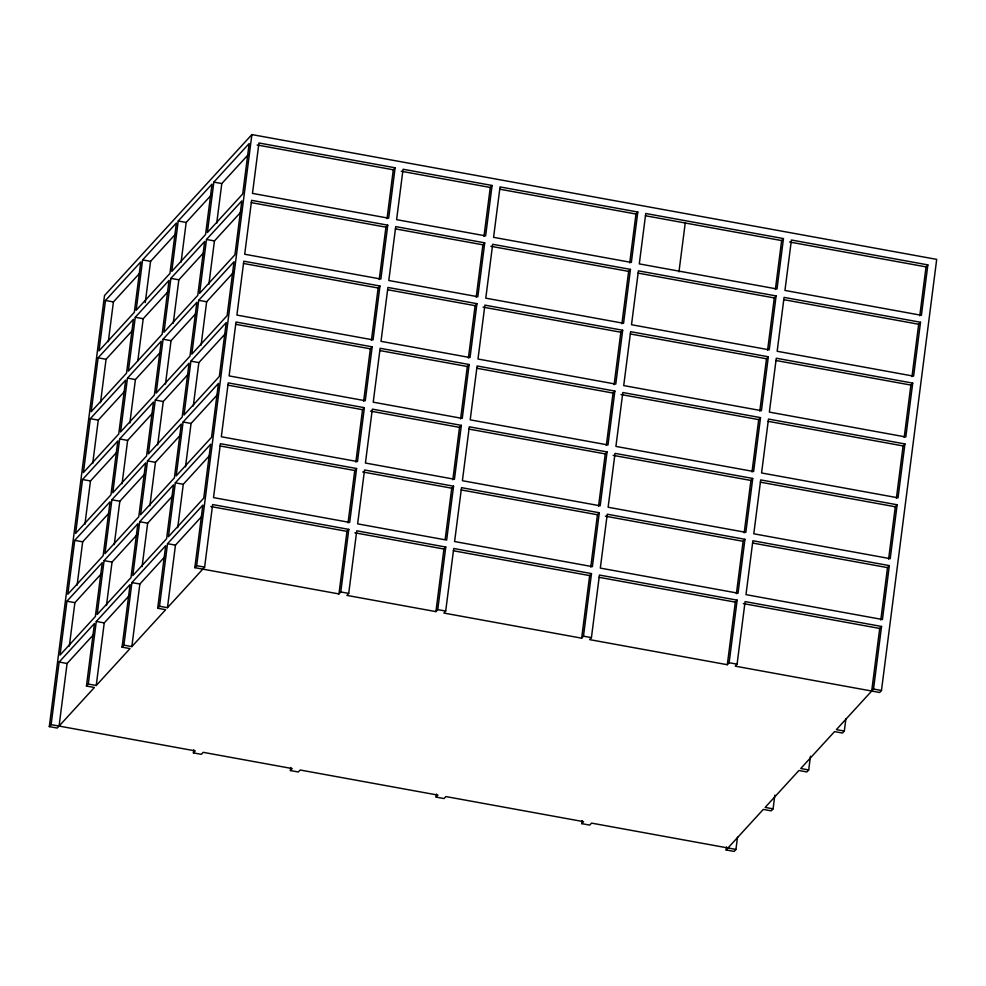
<?xml version="1.0" encoding="UTF-8"?>
<svg xmlns="http://www.w3.org/2000/svg" width="986" height="986" viewBox="0 0 986 986"><rect width="100%" height="100%" fill="white"/><g stroke="black" fill="none" stroke-linecap="round" stroke-linejoin="round"><path stroke-width="1.48" d="M49.3 726.62L51.124 724.624L59.148 662.037L94.471 623.46L86.448 686.046L94.397 687.488L57.25 728.062L49.3 726.62L104.528 295.517L251.886 134.577L936.7 259.38L881.472 690.483L879.648 692.48L735.248 666.166L737.084 664.17L745.096 601.596L881.546 626.455L873.522 689.041L836.375 729.615L844.324 731.057L845.889 718.843M66.937 601.201L60.035 655.086L95.359 616.509L102.261 562.624L66.937 601.201L74.887 602.656L100.855 574.283M74.726 540.365L67.824 594.25L103.16 555.673L110.062 501.775L74.726 540.365L82.676 541.807L108.657 513.447M82.528 479.516L75.626 533.401L110.95 494.824L117.852 440.939L82.528 479.516L90.478 480.971L116.447 452.599M90.318 418.68L83.416 472.565L118.739 433.988L125.641 380.103L90.318 418.68L98.267 420.122L124.248 391.762M98.107 357.832L91.205 411.729L126.541 373.152L133.443 319.254L98.107 357.832L106.057 359.286L133.073 329.78M105.465 300.471L99.007 350.88L134.33 312.303L140.788 261.894L105.465 300.471L113.415 301.926L139.383 273.553M59.074 726.066L67.085 663.492L93.066 635.12M69.328 646.064L74.887 602.656M77.118 585.216L82.676 541.807M84.907 524.379L90.478 480.971M92.709 463.531L98.267 420.122M100.498 402.695L106.057 359.286M108.324 341.637L113.415 301.926M88.284 684.05L96.295 621.463L130.09 584.562L122.067 647.149L130.016 648.591L96.234 685.492L88.284 684.05L86.448 686.046M104.085 560.627L97.183 614.512L130.978 577.611L137.88 523.726L104.085 560.627L112.034 562.082L137.633 534.116M111.886 499.791L104.984 553.676L138.767 516.775L145.669 462.89L111.886 499.791L119.836 501.233L144.412 474.402M119.676 438.943L112.774 492.827L146.569 455.926L153.471 402.041L119.676 438.943L127.625 440.397L152.201 413.553M127.477 378.106L120.563 431.991L154.358 395.09L161.26 341.205L127.477 378.106L135.415 379.548L159.991 352.717M135.267 317.258L128.365 371.155L162.148 334.254L169.05 280.357L135.267 317.258L143.216 318.712L167.793 291.881M142.613 259.897L136.154 310.307L169.949 273.405L176.408 222.996L142.613 259.897L150.562 261.352L176.161 233.399M96.234 685.492L104.245 622.918L129.844 594.965M106.476 605.49L112.034 562.082M114.265 544.642L119.836 501.233M122.067 483.806L127.625 440.397M129.856 422.957L135.415 379.548M137.843 360.63L143.216 318.712M145.275 302.591L150.562 261.352M123.891 645.152L131.914 582.578L165.697 545.677L157.686 608.251L165.636 609.705L131.841 646.606L123.891 645.152L122.067 647.149M139.704 521.73L132.802 575.614L166.597 538.713L173.499 484.829L139.704 521.73L147.653 523.184L173.253 495.231M147.506 460.893L140.591 514.778L174.386 477.877L181.288 423.992L147.506 460.893L155.443 462.335L181.042 434.382M155.295 400.045L148.393 453.942L182.176 417.041L189.09 363.144L155.295 400.045L163.245 401.499L187.821 374.668M163.084 339.209L156.182 393.094L189.978 356.192L196.88 302.308L163.084 339.209L171.034 340.663L195.61 313.819M170.886 278.372L163.984 332.257L197.767 295.356L204.669 241.471L170.886 278.372L178.836 279.814L203.399 252.983M178.232 221L171.774 271.421L205.569 234.508L212.027 184.099L178.232 221L186.181 222.454L211.78 194.501M131.841 646.606L139.864 584.02L165.463 556.067M142.095 566.593L147.653 523.184M149.884 505.744L155.443 462.335M157.686 444.908L163.245 401.499M165.475 384.072L171.034 340.663M173.265 323.223L178.836 279.814M181.091 262.165L186.181 222.454M159.51 606.254L167.534 543.68L202.857 505.103L194.834 567.677L338.95 593.942L340.774 591.945L348.797 529.371L212.631 504.549L204.62 567.135L167.46 607.709L159.51 606.254L157.686 608.251M175.323 482.832L168.421 536.729L203.745 498.14L210.647 444.255L175.323 482.832L183.273 484.286L209.242 455.914M183.113 421.996L176.211 475.881L211.546 437.303L218.448 383.418L183.113 421.996L191.062 423.45L217.043 395.078M190.914 361.159L184.012 415.044L219.336 376.467L226.238 322.57L190.914 361.159L198.864 362.601L224.833 334.242M198.704 300.311L191.802 354.196L227.125 315.619L234.027 261.734L198.704 300.311L206.653 301.765L233.67 272.259M206.493 239.475L199.591 293.36L234.927 254.782L241.829 200.897L206.493 239.475L214.443 240.917L241.459 211.423M213.851 182.114L207.393 232.523L242.716 193.946L249.175 143.525L213.851 182.114L221.801 183.556L247.769 155.184M167.46 607.709L175.471 545.122L201.452 516.763M177.714 527.695L183.273 484.286M185.504 466.859L191.062 423.45M193.293 406.01L198.864 362.601M201.095 345.174L206.653 301.765M208.884 284.325L214.443 240.917M216.71 223.28L221.801 183.556M194.834 567.677L196.67 565.681L251.886 134.577M737.503 837.213L735.938 849.427L591.538 823.113L589.714 825.109L581.765 823.655L583.589 821.658L445.882 796.565L444.057 798.561L436.108 797.107L437.932 795.11L300.163 770.004L298.327 772.001L290.389 770.547L292.213 768.562L203.19 752.33L201.366 754.327L193.416 752.885L193.798 749.828M290.389 770.547L290.771 767.502M338.95 593.942L346.973 531.368L348.797 529.371M348.046 522.913L354.763 470.519L356.587 468.523L220.42 443.712L213.518 497.597L349.685 522.42L356.587 468.523M355.847 462.077L362.552 409.683L364.389 407.686L228.222 382.876L221.32 436.761L357.474 461.571L364.389 407.686M363.637 401.228L370.354 348.834L372.178 346.85L236.011 322.028L229.109 375.912L365.276 400.735L372.178 346.85M371.439 340.392L378.143 287.998L379.967 286.002L243.801 261.191L236.899 315.076L373.065 339.887L379.967 286.002M379.228 279.543L385.933 227.162L387.769 225.165L251.603 200.343L244.701 254.24L380.867 279.05L387.769 225.165M387.03 218.682L393.291 169.789L395.115 167.793L258.948 142.982L252.49 193.392L388.657 218.214L395.115 167.793M348.724 593.399L356.747 530.813L445.771 547.045L437.747 609.619L435.923 611.616L346.899 595.396L348.724 593.399L340.774 591.945M435.923 611.616L443.934 549.029L445.771 547.045M445.216 539.083L451.736 488.193L453.56 486.197L364.537 469.977L357.635 523.862L446.658 540.082L453.56 486.197M452.82 479.738L459.525 427.357L461.349 425.36L372.326 409.128L365.424 463.026L454.447 479.245L461.349 425.36M460.61 418.902L467.327 366.509L469.151 364.512L380.128 348.292L373.226 402.177L462.249 418.409L469.151 364.512M468.399 358.066L475.116 305.672L476.941 303.676L387.917 287.456L381.015 341.341L470.039 357.561L476.941 303.676M476.201 297.217L482.906 244.824L484.73 242.839L395.719 226.607L388.804 280.505L477.828 296.724L484.73 242.839M483.99 236.344L490.264 187.463L492.088 185.467L403.064 169.247L396.606 219.656L485.63 235.888L492.088 185.467M445.697 611.073L453.72 548.487L591.489 573.593L583.478 636.18L581.654 638.176L443.873 613.058L445.697 611.073L437.747 609.619M436.108 797.107L436.502 794.063M581.654 638.176L589.665 575.59L591.489 573.593M590.75 567.147L597.454 514.754L599.291 512.757L461.51 487.651L454.608 541.536L592.389 566.642L599.291 512.757M598.539 506.299L605.256 453.905L607.08 451.921L469.299 426.802L462.397 480.7L600.178 505.806L607.08 451.921M606.341 445.462L613.045 393.069L614.87 391.072L477.101 365.966L470.199 419.851L607.968 444.957L614.87 391.072M614.13 384.614L620.847 332.233L622.671 330.236L484.89 305.13L477.988 359.015L615.769 384.121L622.671 330.236M621.919 323.778L628.637 271.384L630.461 269.388L492.68 244.281L485.778 298.166L623.559 323.285L630.461 269.388M629.721 262.905L635.982 214.024L637.806 212.027L500.038 186.921L493.579 237.33L631.348 262.436L637.806 212.027M591.427 637.622L599.439 575.048L737.146 600.141L729.135 662.728L727.311 664.712L589.603 639.618L591.427 637.622L583.478 636.18M581.765 823.655L582.159 820.598M678.96 271.877L685.233 222.996M727.311 664.712L735.322 602.138L737.146 600.141M736.406 593.683L743.111 541.302L744.948 539.305L607.24 514.211L600.326 568.096L738.033 593.19L744.948 539.305M744.196 532.847L750.913 480.453L752.737 478.456L615.03 453.363L608.128 507.248L745.835 532.354L752.737 478.456M751.998 472.011L758.702 419.617L760.526 417.62L622.819 392.527L615.917 446.411L753.624 471.505L760.526 417.62M759.787 411.162L766.492 358.768L768.328 356.784L630.621 331.678L623.719 385.575L761.426 410.669L768.328 356.784M767.576 350.326L774.293 297.932L776.118 295.936L638.41 270.842L631.508 324.727L769.216 349.82L776.118 295.936M775.378 289.453L781.639 240.572L783.463 238.575L645.756 213.481L639.298 263.891L777.005 288.984L783.463 238.575M735.938 849.427L734.114 851.423L726.164 849.969L726.546 846.912M726.164 849.969L763.312 809.395L771.262 810.849L773.086 808.853L774.848 795.11M773.086 808.853L765.136 807.398L798.931 770.497L806.881 771.952L808.705 769.955L810.467 756.213M871.698 691.026L879.722 628.452L881.546 626.455M880.794 619.997L887.511 567.616L889.335 565.619L752.885 540.747L745.983 594.644L882.433 619.504L889.335 565.619M888.596 559.161L895.3 506.767L897.137 504.77L760.687 479.911L753.785 533.796L890.222 558.668L897.137 504.77M896.385 498.324L903.102 445.931L904.926 443.934L768.476 419.062L761.574 472.96L898.024 497.819L904.926 443.934M904.187 437.476L910.891 385.082L912.716 383.098L776.278 358.226L769.363 412.111L905.814 436.983L912.716 383.098M911.976 376.64L918.681 324.246L920.517 322.249L784.067 297.39L777.165 351.275L913.615 376.147L920.517 322.249M919.778 315.766L926.039 266.886L927.863 264.889L791.413 240.017L784.955 290.439L921.405 315.298L927.863 264.889M193.416 752.885L195.24 750.888L51.124 724.624M844.324 731.057L842.5 733.054L834.55 731.6L800.755 768.501L808.705 769.955M257.124 144.979L393.291 169.789M401.24 171.244L490.264 187.463M499.717 189.189L635.982 214.024M645.411 215.737L781.639 240.572M789.589 242.014L926.039 266.886M251.282 202.623L385.933 227.162M395.398 228.875L482.906 244.824M490.855 246.278L628.637 271.384M638.102 273.11L774.293 297.932M783.734 299.658L918.681 324.246M243.493 263.459L378.143 287.998M387.597 289.724L475.116 305.672M483.066 307.114L620.847 332.233M630.3 333.958L766.492 358.768M775.945 360.494L910.891 385.082M235.703 324.295L370.354 348.834M379.807 350.56L467.327 366.509M476.78 368.234L613.045 393.069M620.995 394.523L758.702 419.617M768.156 421.33L903.102 445.931M227.902 385.144L362.552 409.683M370.502 411.125L459.525 427.357M468.991 429.083L605.256 453.905M613.206 455.359L750.913 480.453M760.354 482.179L895.3 506.767M220.112 445.98L354.763 470.519M362.712 471.974L451.736 488.193M461.201 489.919L597.454 514.754M605.404 516.196L743.111 541.302M752.564 543.015L887.511 567.616M210.807 506.545L346.973 531.368M354.923 532.81L443.934 549.029M453.4 550.755L589.665 575.59M599.131 577.315L735.322 602.138M743.271 603.58L879.722 628.452M167.534 543.68L175.471 545.122M196.67 565.681L204.62 567.135M729.135 662.728L737.084 664.17M873.522 689.041L881.472 690.483M131.914 582.578L139.864 584.02M96.295 621.463L104.245 622.918M59.148 662.037L67.085 663.492"/></g></svg>
